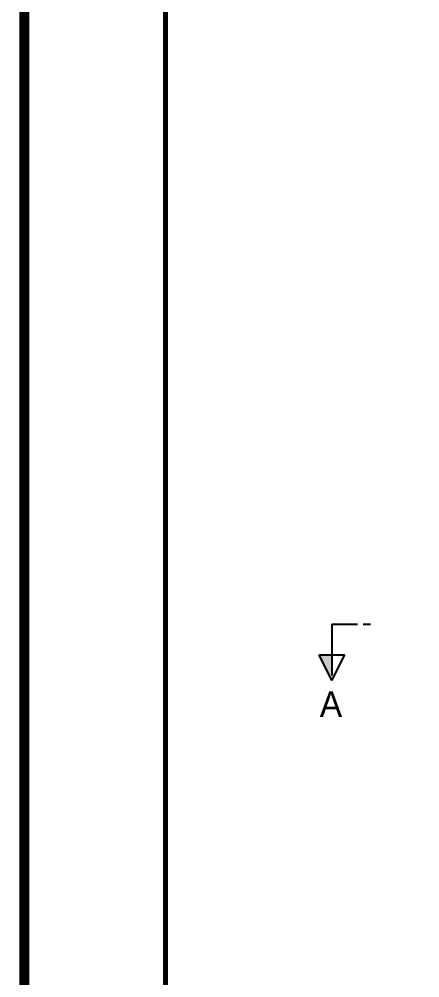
# Model space of a CAD drawing. Extents: x -689 to 317106, y 182884 to 219577.
# Drawn here: x 66002 to 69903, y 197574 to 206922 of the extents above; entities that cross this region are included whole.
import ezdxf
from ezdxf.enums import TextEntityAlignment as Align

# ---------------------------------------------------------------- set-up
doc = ezdxf.new("R2010")
doc.units = 0
doc.header["$LTSCALE"] = 500
doc.header["$MEASUREMENT"] = 0
doc.layers.get('DEFPOINTS').update_dxf_attribs({"color": 55})
doc.layers.add('0-251', color=7, linetype='Continuous', true_color=0x6e6e6e)
for name, color, linetype in [('A-DIM01', 1, 'Continuous'), ('A-TEXT02', 6, 'Continuous'), ('A-TEXT03', 7, 'Continuous'), ('CX-BORD-LIN1', 7, 'Continuous'), ('CZ-TEX0', 7, 'Continuous'), ('CZ-TEX1', 7, 'Continuous'), ('CZ-TEX2', 7, 'Continuous'), ('CZ-TEX3', 7, 'Continuous')]:
    doc.layers.add(name, color=color, linetype=linetype)
doc.styles.add('TB_BTXT', font='')
doc.styles.add('TB_TEXT', font='')
doc.styles.add('돋움체', font='')
doc.styles.get('TB_BTXT').set_extended_font_data('Dotum')
doc.styles.get('TB_TEXT').set_extended_font_data('Dotum')
doc.styles.get('돋움체').set_extended_font_data('Dotum')

# ---------------------------------------------------------------- blocks, each defined once
blk = doc.blocks.new('A$C0F813D77')
at = {"layer": 'A-DIM01'}
for p, q in [((6, 9.981703696667864), (6, 4.981703696667864)), ((11, 7.481703696667864), (6, 9.981703696667864)), ((0, 7.481703696667864), (10, 7.481703696667864)), ((0, 7.481703696667864), (0, 2.481703696667864)), ((11, 7.481703696667864), (6, 4.981703696667864)), ((0, 1.433732070003316), (0, -1.704111127764918e-07))]:
    blk.add_line(p, q, dxfattribs=at)
blk.add_solid([(6, 7.481703696667864), (6, 9.981703696667864), (11, 7.481703696667864)], dxfattribs=at)
blk = doc.blocks.new('CXBLKA1')
at = {"layer": 'CX-BORD-LIN1', "color": 7, "const_width": 1.999999999999979}
blk.add_lwpolyline([(820.9999999999914, 19.99999999999977), (24.99999999999977, 19.99999999999977), (24.99999999999977, 573.9999999999941), (820.9999999999914, 573.9999999999941)], close=True, dxfattribs=at)
at = {"layer": 'CZ-TEX0', "color": 7, "style": 'TB_BTXT'}
blk.add_attdef('UD_TITLE', text='', height=9.999999999999895, dxfattribs=at).set_placement((422.9999999999955, 552.9999999999941), align=Align.MIDDLE_CENTER)
at = {"layer": 'CZ-TEX1', "color": 7, "style": 'TB_BTXT'}
blk.add_attdef('PI_CNAME', text='', height=4.999999999999948, dxfattribs=at).set_placement((39.99999999999955, 551.9999999999941), align=Align.BOTTOM_LEFT)
blk.add_attdef('UD_SUBTITLE', text='', height=6.999999999999926, dxfattribs=at).set_placement((422.9999999999955, 537.9999999999943), align=Align.MIDDLE_CENTER)
at = {"layer": 'CZ-TEX2', "color": 7}
for tag, height, style, p in [('UD_CDNAME', 3.999999999999958, 'TB_BTXT', (41.99999999999955, 543.9999999999941)), ('DA_STDNAME', 2.999999999999968, 'TB_TEXT', (783.4937835419117, 13.49999999999989))]:
    blk.add_attdef(tag, text='', height=height, dxfattribs=dict(at, style=style)).set_placement(p, align=Align.BOTTOM_LEFT)
at = {"layer": 'CZ-TEX2', "color": 7, "style": 'TB_TEXT'}
for tag, height, p in [('DC_RDATE4', 3.499999999999963, (352.9999999999961, 52.49999999999943)), ('DC_RAPP4', 3.499999999999963, (501.5575275218362, 52.49999999999943)), ('DC_RCHK4', 3.499999999999963, (542.3612466057737, 52.49999999999943)), ('DC_RDGN4', 3.499999999999963, (582.3612466057732, 52.49999999999943)), ('DC_RNUM4', 2.999999999999968, (319.9999999999966, 51.99999999999943)), ('FI_NAME', 4.499999999999952, (779.9999999999918, 50.99999999999943)), ('PI_TITLE', 4.499999999999952, (242.9999999999975, 49.99999999999943)), ('UD_CDIST', 4.499999999999952, (675.999999999993, 49.99999999999943)), ('DC_RDATE3', 3.499999999999963, (352.9999999999961, 45.39999999999952)), ('DC_RAPP3', 3.499999999999963, (501.5575275218362, 45.39999999999952)), ('DC_RCHK3', 3.499999999999963, (542.3612466057737, 45.39999999999952)), ('DC_RDGN3', 3.499999999999963, (582.3612466057732, 45.39999999999952)), ('DC_RNUM3', 2.999999999999968, (319.9999999999966, 44.99999999999955)), ('DI_TITLE', 4.499999999999952, (779.9999999999918, 43.99999999999955)), ('PI_CDNAME', 4.499999999999952, (242.9999999999975, 37.99999999999955)), ('DC_RNUM2', 2.999999999999968, (319.9999999999966, 37.99999999999955)), ('DC_RDATE2', 3.499999999999963, (352.9999999999961, 38.49999999999955)), ('DC_RAPP2', 3.499999999999963, (501.5575275218362, 38.49999999999955)), ('DC_RCHK2', 3.499999999999963, (542.3612466057737, 38.49999999999955)), ('DC_RDGN2', 3.499999999999963, (582.3612466057732, 38.49999999999955)), ('DA_HSCALE', 4.499999999999952, (658.499999999993, 37.99999999999955)), ('DA_VSCALE', 4.499999999999952, (692.9999999999927, 37.99999999999955)), ('DI_SUBTITLE', 3.499999999999963, (779.9999999999918, 36.99999999999966)), ('DC_RNUM1', 2.999999999999968, (319.9999999999966, 30.99999999999966)), ('DC_RDATE1', 3.499999999999963, (352.9999999999961, 31.49999999999966)), ('DC_RAPP1', 3.499999999999963, (501.5575275218362, 31.49999999999966)), ('DC_RCHK1', 3.499999999999963, (542.3612466057737, 31.49999999999966)), ('DC_RDGN1', 3.499999999999963, (582.3612466057732, 31.49999999999966)), ('PA_CCLASS', 4.499999999999952, (203.999999999998, 26.49999999999977)), ('PI_STAGE', 4.499999999999952, (282.999999999997, 26.49999999999977)), ('DI_DRWNO', 4.499999999999952, (675.999999999993, 26.49999999999977)), ('DA_PAGENO', 4.499999999999952, (779.9999999999918, 26.49999999999977))]:
    blk.add_attdef(tag, text='', height=height, dxfattribs=at).set_placement(p, align=Align.MIDDLE_CENTER)
for tag, p in [('DC_RDES4', (376.9999999999961, 52.49999999999943)), ('DC_RDES3', (376.9999999999961, 45.39999999999952)), ('DC_RDES2', (376.9999999999961, 38.49999999999955)), ('DC_RDES1', (377.0347148800176, 31.49999999999966))]:
    blk.add_attdef(tag, text='', height=3.499999999999963, dxfattribs=at).set_placement(p, align=Align.MIDDLE_LEFT)
at = {"layer": 'CZ-TEX3', "color": 7, "style": 'TB_TEXT', "flags": 1}
for tag, p in [('PI_ID', (23.99999999999977, 15.99999999999989)), ('PI_CCODE', (30.99999999999966, 15.99999999999989)), ('PA_DSDATE', (46.99999999999955, 15.99999999999989)), ('PA_DEDATE', (63.99999999999932, 15.99999999999989)), ('PA_CSDATE', (80.99999999999909, 15.99999999999989)), ('PA_CEDATE', (97.99999999999898, 15.99999999999989)), ('PA_CFDATE', (113.9999999999987, 15.99999999999989)), ('EI_ENAME', (131.9999999999986, 15.99999999999989)), ('EI_DEPT', (145.9999999999984, 15.99999999999989)), ('EI_PERSON', (157.9999999999984, 15.99999999999989)), ('EI_EMAIL', (173.9999999999982, 15.99999999999989)), ('CI_CATEG', (188.999999999998, 15.99999999999989)), ('CI_ROLE', (203.999999999998, 15.99999999999989)), ('CI_ONAME', (215.9999999999978, 15.99999999999989)), ('CI_ADDR', (231.9999999999975, 15.99999999999989)), ('CI_TEL', (245.9999999999975, 15.99999999999989)), ('CI_FAX', (256.9999999999973, 15.99999999999989)), ('CI_HPADDR', (269.999999999997, 15.99999999999989)), ('CI_CODE', (286.999999999997, 15.99999999999989)), ('CI_DEPT', (299.9999999999968, 15.99999999999989)), ('CI_PERSON', (311.9999999999966, 15.99999999999989)), ('CI_EMAIL', (328.9999999999966, 15.99999999999989)), ('CI_PROLE', (341.9999999999964, 15.99999999999989)), ('DI_MANCODE', (356.9999999999961, 15.99999999999989)), ('DI_CATEG', (376.9999999999961, 15.99999999999989)), ('DI_LDATE', (391.9999999999959, 15.99999999999989)), ('DI_PCLASS', (406.9999999999957, 15.99999999999989)), ('DI_MMCLASS', (423.9999999999955, 15.99999999999989)), ('DI_MSCLASS', (442.9999999999952, 15.99999999999989)), ('DI_ECLASS', (461.9999999999952, 15.99999999999989)), ('DI_FNAME', (477.999999999995, 15.99999999999989)), ('DC_ONAME', (492.9999999999948, 15.99999999999989)), ('DC_NNAME', (509.9999999999945, 15.99999999999989)), ('FI_CODE', (528.9999999999943, 15.99999999999989)), ('FI_CLASS', (544.9999999999943, 15.99999999999989)), ('FI_ICODE1', (562.9999999999941, 15.99999999999989)), ('FI_ICODE2', (580.9999999999939, 15.99999999999989)), ('------------', (596.9999999999939, 15.99999999999989))]:
    blk.add_attdef(tag, p, '', height=1.999999999999979, dxfattribs=at)

msp = doc.modelspace()

# ---------------------------------------------------------------- linework, layer by layer
at = {"layer": '0-251', "const_width": 50}
msp.add_lwpolyline([(85676.58188288606, 186134.306984037), (67426.58188275894, 186134.3069841306), (67426.58188287354, 208584.306983942), (85676.58188287355, 208584.306983942), (85676.58188288561, 186134.306984037)], dxfattribs=at)
at = {"layer": 'DEFPOINTS'}
for points in [[(67426.58188288606, 211034.306983942), (105476.5818828861, 211034.306983942), (105476.5818828861, 186134.306983942), (67426.58188275894, 186134.3069841246)], [(67426.58188287355, 208584.306983942), (85676.58188287355, 208584.306983942), (85676.58188288606, 196184.306983942), (67426.58188288606, 196184.306983942)]]:
    msp.add_lwpolyline(points, close=True, dxfattribs=at)

# ---------------------------------------------------------------- block references
at = {"xscale": 50, "yscale": 50, "zscale": 50}
msp.add_blockref('CXBLKA1', (64801.58188288562, 182884.3069839423), dxfattribs=at)
at = {"layer": 'A-TEXT02', "color": 0, "xscale": -50, "yscale": 50, "zscale": 50, "rotation": 90}
msp.add_blockref('A$C0F813D77', (69421.90515877208, 201022.311709937), dxfattribs=at)

# ---------------------------------------------------------------- texts
at = {"layer": 'A-TEXT03', "style": '돋움체'}
msp.add_text('A', height=250, dxfattribs=at).set_placement((69037.81997393857, 200242.311709937), align=Align.MIDDLE)

doc.saveas('drawing.dxf')
